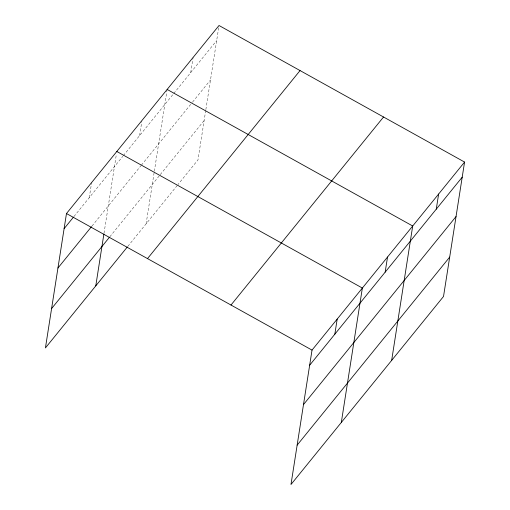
<?xml version="1.0" encoding="UTF-8"?>
<svg xmlns="http://www.w3.org/2000/svg" width="510" height="510" viewBox="0 0 510 510"><rect width="100%" height="100%" fill="white"/><g stroke="black" fill="none" stroke-linecap="round" stroke-linejoin="round"><path stroke-width="0.38" stroke-dasharray="2.55 1.91" d="M89.275 197.638L91.647 182.51M104.008 233.268L116.344 154.511M139.619 135.583L141.869 121.214M146.109 223.833L154.23 171.991M154.351 171.213L167.038 90.187M190.721 72.592L193.092 57.464M205.728 110.402L197.976 159.898L178.028 184.486M205.849 109.618L218.905 26.259M73.982 216.495L122.84 156.27M123.331 155.658L173.266 94.108M173.763 93.496L216.654 40.628M91.998 226.045L140.856 165.82M141.353 165.208L192.04 102.733M192.538 102.115L210.49 79.987M109.828 236.787L159.757 175.249M160.255 174.637L204.14 120.538M127.851 246.343L177.531 185.105"/><path stroke-width="0.76" d="M464.572 162.065L312.024 350.102L290.981 484.5L443.522 296.463L464.572 162.065L219.019 25.5L66.478 213.537L45.428 347.935L127.353 246.948M95.772 285.88L103.887 234.045M334.828 334.203L337.193 319.075M341.317 422.446L362.361 288.048L116.816 151.483M385.165 272.149L387.536 257.021M391.661 360.398L412.705 226L167.159 89.435M436.267 209.157L438.638 194.029M64.107 228.658L73.485 217.101M57.942 268.024L91.507 226.657M51.593 308.575L109.338 237.399M147.505 258.602L300.052 70.565M230.992 305.037L383.539 117M309.653 365.23L462.2 177.193M303.495 404.589L456.036 216.552M297.139 445.141L449.686 257.104M66.478 213.537L312.024 350.102"/></g></svg>
